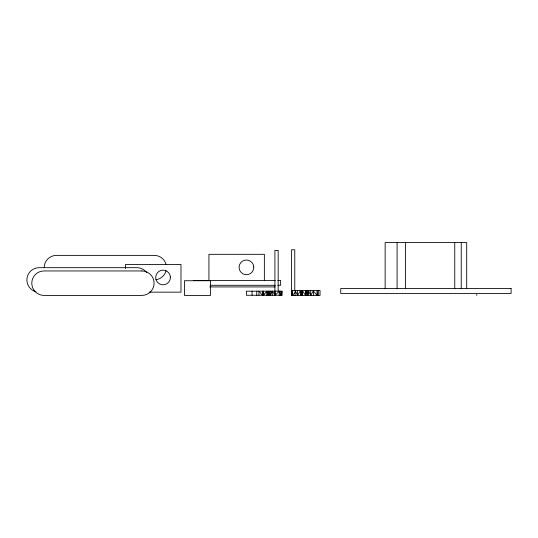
<?xml version="1.0" encoding="UTF-8"?>
<svg xmlns="http://www.w3.org/2000/svg" width="538" height="538" viewBox="0 0 538 538"><rect width="100%" height="100%" fill="white"/><g stroke="black" fill="none" stroke-linecap="round" stroke-linejoin="round"><path stroke-width="0.81" d="M281.623 295.254L281.966 291.179L246.37 291.179L246.37 295.254L281.966 295.254L281.966 291.179M302.645 292.161L302.343 295.423L302.343 290.527L305.584 295.423L306.035 290.527L306.035 295.423L307.319 290.527L307.319 295.423L308.509 290.527L310.682 295.423L313.506 290.527L313.506 295.423M258.946 295.254L258.946 291.179L262.403 295.254L263.136 291.179L263.136 295.254L263.869 293.217M313.533 291.139L316.996 295.423L318.321 290.527L318.321 295.423M263.633 291.179L263.633 295.254L266.821 291.179L267.796 295.254L269.074 291.179L270.305 295.254L272.208 291.179L275.187 295.254M274.555 292.537L275.187 291.179L275.174 295.254L279.209 291.179L280.843 295.254L280.843 291.179M295.154 295.423L295.154 290.527L297.581 295.423L300.48 290.527L301.273 295.423L301.273 290.527L302.578 294.723M294.77 290.527L294.77 249.766L291.509 249.766L291.509 295.423L320.043 295.423L320.043 290.527L291.872 290.527L292.551 295.423L295.712 291.751M193.263 280.406L275.335 280.406M277.763 280.406L280.648 280.406L280.648 285.301L277.763 285.301M210.183 285.301L275.335 285.301M209.719 286.929L275.113 286.929M149.113 292.147L180.983 292.147L180.983 264.427L125.542 264.427L125.542 268.502M280.816 294.239L281.966 295.254M274.595 291.179L275.174 295.254M476.776 294.427L476.776 295.409M466.695 288.449L466.695 242.577L385.147 242.577L385.147 288.449M461.234 242.577L461.234 288.563M454.751 242.577L454.751 288.563M405.531 242.577L405.531 288.563M397.091 242.577L397.091 288.563M316.996 290.527L316.996 295.423M310.682 290.527L310.682 295.423M308.509 290.527L308.509 295.423M305.584 290.527L305.584 295.423M300.48 290.527L300.48 295.423M297.581 290.527L297.581 295.423M292.551 290.527L292.551 295.423M291.872 290.527L291.872 295.423M279.209 291.179L279.209 295.254M278.166 291.105L278.166 250.419L274.905 250.419L274.905 291.179M272.208 291.179L272.208 295.254M270.305 291.179L270.305 295.254M269.074 291.179L269.074 295.254M267.796 291.179L267.796 295.254M266.821 291.179L266.821 295.254M264.366 280.406L264.366 254.319L208.932 254.319L208.932 280.406M262.403 291.179L262.403 295.254M256.76 291.179L256.76 295.254M252.08 291.179L252.08 295.254M35.965 291.731A12.226 12.226 0 0 1 39.126 267.689L136.955 267.689A12.226 12.226 0 0 1 146.659 272.477M166.074 270.775A12.226 12.226 0 0 1 155.859 279.733M166.074 264.44A12.226 12.226 0 0 0 154.265 255.382L56.436 255.382A12.226 12.226 0 0 0 44.203 267.608M170.364 276.969L170.243 278.886A7.337 7.337 0 0 1 163.545 284.79L161.635 284.676A7.337 7.337 0 0 1 155.751 276.693A7.337 7.337 0 0 1 163.182 270.137A7.337 7.337 0 0 1 170.364 276.969M253.754 266.861L253.633 268.771A7.337 7.337 0 0 1 246.935 274.683L245.019 274.562A7.337 7.337 0 0 1 239.134 266.586A7.337 7.337 0 0 1 246.572 260.029A7.337 7.337 0 0 1 253.754 266.861M141.85 270.95L44.022 270.95A12.226 12.226 0 0 0 31.789 283.176A12.226 12.226 0 0 0 44.022 295.409L141.85 295.409A12.226 12.226 0 0 0 154.076 283.176A12.226 12.226 0 0 0 141.85 270.95M210.519 280.735L184.433 280.735L184.433 295.409L210.519 295.409L210.519 280.735M511.1 288.563L340.742 288.563L340.742 293.452L511.1 293.452L511.1 288.563"/></g></svg>
